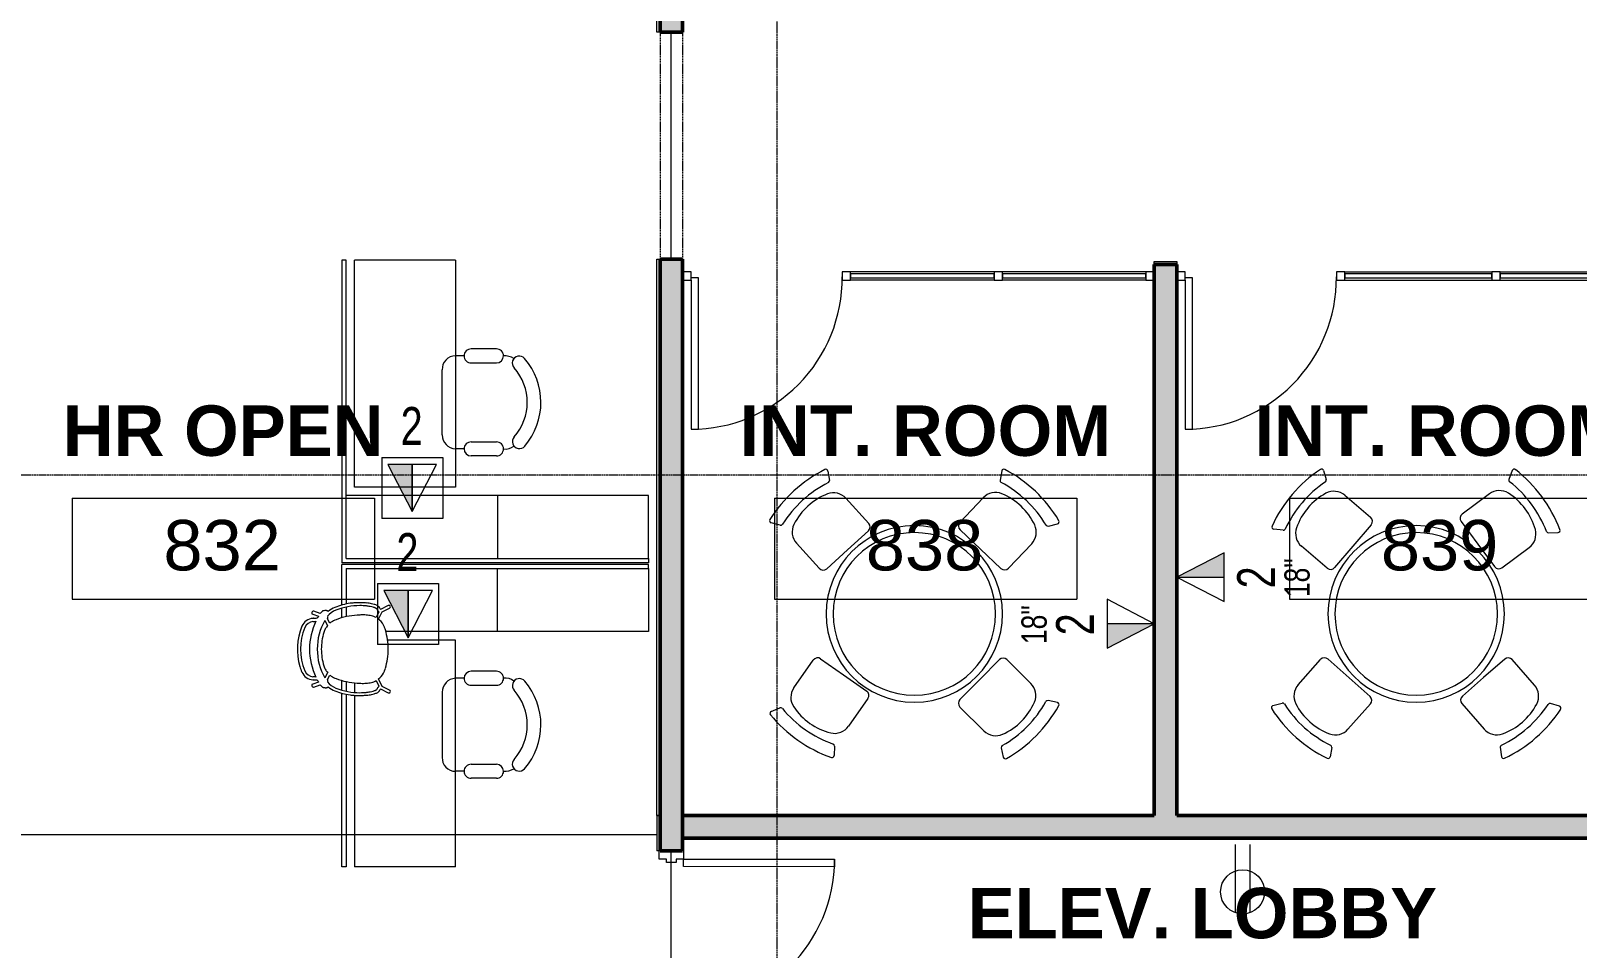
# Model space of a CAD drawing. Header units: inches. Extents: x -1205 to 1409, y -1117 to 895.
# Drawn here: x -513.1 to -144.9, y -916.2 to -698 of the extents above; entities that cross this region are included whole.
import ezdxf

# ---------------------------------------------------------------- set-up
doc = ezdxf.new("R2010")
doc.units = ezdxf.units.IN
doc.header["$MEASUREMENT"] = 0
doc.linetypes.add('Grid Line 1_4_', pattern=[0.4375, 0.25, -0.0625, 0.0625, -0.0625])
doc.linetypes.add('Overhead', pattern=[0.15625, 0.09375, -0.0625])
for name, color, linetype, lineweight in [('A-ANNO-NOTE', 131, 'Continuous', 9), ('A-AREA', 32, 'Continuous', 9), ('A-AREA-IDEN', 2, 'Continuous', 9), ('A-DOOR', 31, 'Continuous', 13), ('A-DOOR-FRAM', 31, 'Continuous', 20), ('A-GENM', 13, 'Continuous', 9), ('A-GLAZ-CURT', 52, 'Continuous', 9), ('A-GLAZ-CWMG', 51, 'Continuous', 9), ('A-WALL-PATT', 111, 'Continuous', 13), ('I-FURN', 30, 'Continuous', 9), ('I-WALL', 2, 'Continuous', 13), ('S-GRID', 1, 'Continuous', 9)]:
    doc.layers.add(name, color=color, linetype=linetype, lineweight=lineweight)
doc.styles.add('Arial_1', font='arial.ttf', dxfattribs={"width": 0.75, "height": 9})
doc.styles.add('Arial_2', font='arial.ttf', dxfattribs={"width": 0.75, "height": 6})
doc.styles.add('Arial_5', font='arial.ttf', dxfattribs={"height": 12})
doc.styles.add('Arial_B', font='arialbd.ttf', dxfattribs={"height": 12})

# ---------------------------------------------------------------- blocks, each defined once
blk = doc.blocks.new('Basic Wall _ Metal Stud - 5 3_8_ - Acoustic Plywood Face Pattern to deck - ___-2887935-8TH FLOOR TELECOM PLAN')
at = {"layer": 'I-WALL', "color": 253}
for p, q in [((-364.03, -884.74), (-363.28, -884.74)), ((-364.03, -884.74), (-364.03, -893.12)), ((-363.28, -893.12), (-364.03, -893.12)), ((-364.03, -933.12), (-363.28, -933.12)), ((-364.03, -933.12), (-364.03, -954.99)), ((-363.28, -954.99), (-364.03, -954.99))]:
    blk.add_line(p, q, dxfattribs=at)
blk = doc.blocks.new('Basic Wall _ Metal Stud - 5 3_8_ - Acoustic Plywood Face Pattern to deck - ___-2777458-8TH FLOOR TELECOM PLAN')
at = {"layer": 'I-WALL', "color": 253}
for p, q in [((-364.03, -698.31), (-364.03, -587.62)), ((-363.28, -698.31), (-364.03, -698.31)), ((-364.03, -752.31), (-363.28, -752.31)), ((-364.03, -884.74), (-364.03, -752.31)), ((-363.28, -884.74), (-364.03, -884.74))]:
    blk.add_line(p, q, dxfattribs=at)
blk = doc.blocks.new('Basic Wall _ Metal Stud - 5 3_8_ - Acoustic Plywood Face Pattern to deck - ___-2776639-8TH FLOOR TELECOM PLAN')
at = {"layer": 'I-WALL', "color": 253}
for p, q in [((-245.6, -753.62), (-245.6, -752.87)), ((-245.6, -752.87), (-240.23, -752.87)), ((-240.23, -752.87), (-240.23, -753.62))]:
    blk.add_line(p, q, dxfattribs=at)
blk = doc.blocks.new('Curtain Wall-Store Front-Sgl w swing _ Bar - Store Front Door-3130017-8TH FLOOR TELECOM PLAN')
at = {"layer": 'A-DOOR', "color": 133, "lineweight": 20}
for p, q in [((-16.25, -0.5), (-18, -0.5)), ((-18, -1), (-18, -36.5)), ((-16.25, -36.5), (-16.25, -0.5)), ((-18, -36.5), (-16.25, -36.5))]:
    blk.add_line(p, q, dxfattribs=at)
at = {"layer": 'A-DOOR', "color": 53, "lineweight": 9}
blk.add_arc((-18, -0.5), 36, 270, 0.5, dxfattribs=at)
blk = doc.blocks.new('System Panel - Glazed Centered-3571316-8TH FLOOR TELECOM PLAN')
at = {"layer": 'A-GLAZ-CURT', "color": 253, "lineweight": 13}
for p, q in [((17.08, 0.5), (-17.08, 0.5)), ((-17.08, 0.5), (-17.08, -0.5)), ((17.08, -0.5), (17.08, 0.5)), ((-17.08, -0.5), (17.08, -0.5))]:
    blk.add_line(p, q, dxfattribs=at)
blk = doc.blocks.new('Rectangular Mullion - 2_ x 2_ Office Front-3571315-8TH FLOOR TELECOM PLAN')
at = {"layer": 'A-GLAZ-CWMG', "color": 53}
for p, q in [((-283.76, -755.31), (-317.91, -755.31)), ((-283.76, -757.31), (-317.91, -757.31))]:
    blk.add_line(p, q, dxfattribs=at)
blk = doc.blocks.new('Rectangular Mullion - 2_ x 2_ Office Front-2125594-8TH FLOOR TELECOM PLAN')
at = {"layer": 'A-GLAZ-CWMG', "color": 133, "lineweight": 20}
for p, q in [((-2, 1), (0, 1)), ((-2, -1), (-2, 1)), ((0, 1), (0, -1)), ((0, -1), (-2, -1))]:
    blk.add_line(p, q, dxfattribs=at)
blk = doc.blocks.new('Rectangular Mullion - 2_ x 2_ Office Front-2815608-8TH FLOOR TELECOM PLAN')
at = {"layer": 'A-GLAZ-CWMG', "color": 133, "lineweight": 20}
for p, q in [((0, 1), (-2, 1)), ((-2, 1), (-2, -1)), ((0, -1), (0, 1)), ((-2, -1), (0, -1))]:
    blk.add_line(p, q, dxfattribs=at)
blk = doc.blocks.new('Rectangular Mullion - 2_ x 2_ Office Front-1475611-8TH FLOOR TELECOM PLAN')
at = {"layer": 'A-GLAZ-CWMG', "color": 133, "lineweight": 20}
for p, q in [((-1, 1), (1, 1)), ((-1, -1), (-1, 1)), ((1, 1), (1, -1)), ((1, -1), (-1, -1))]:
    blk.add_line(p, q, dxfattribs=at)
blk = doc.blocks.new('Single-HM Frame - ELEV_- 8_ H-3144160-8TH FLOOR TELECOM PLAN')
at = {"layer": 'A-DOOR', "color": 253}
for p, q in [((-18, 2.87), (-17.99, 38.87)), ((-17.99, 38.87), (-16.24, 38.87)), ((-16.24, 38.87), (-16.25, 2.87)), ((-16.25, 2.87), (-18, 2.87))]:
    blk.add_line(p, q, dxfattribs=at)
blk.add_arc((-18, 2.87), 36, 360, 89.99, dxfattribs=at)
at = {"layer": 'A-DOOR-FRAM', "color": 133}
for p, q in [((-20, 2.87), (-18, 2.87)), ((-18, 2.87), (-18, 1.12)), ((-18, 1.12), (-17.25, 1.12)), ((-17.25, 1.12), (-17.25, -1.12)), ((17.25, 1.12), (17.25, -1.12)), ((18, 1.12), (17.25, 1.12)), ((18, 2.87), (18, 1.12)), ((20, 2.87), (18, 2.87)), ((-18, -2.87), (-20, -2.87)), ((-18, -1.12), (-18, -2.87)), ((-17.25, -1.12), (-18, -1.12)), ((17.25, -1.12), (18, -1.12)), ((18, -1.12), (18, -2.87)), ((18, -2.87), (20, -2.87))]:
    blk.add_line(p, q, dxfattribs=at)
blk = doc.blocks.new('Opening - 56_ x 120_-4755646-8TH FLOOR TELECOM PLAN')
at = {"layer": 'A-GENM', "linetype": 'Overhead'}
for p, q in [((-27.32, 2.69), (26.68, 2.69)), ((-27.32, -2.69), (26.68, -2.69))]:
    blk.add_line(p, q, dxfattribs=at)
blk = doc.blocks.new('Table-Round - 42_ Diameter-1831111-8TH FLOOR TELECOM PLAN')
at = {"layer": 'I-FURN', "color": 53}
for radius, start, end in [(21, 360, 180), (19.35, 0, 180), (21, 180, 360), (19.35, 180, 0)]:
    blk.add_arc((0, 0), radius, start, end, dxfattribs=at)
blk = doc.blocks.new('Chair - Stool - Chair - Stool-1665594-8TH FLOOR TELECOM PLAN')
at = {"layer": 'I-FURN', "color": 53}
for p, q in [((-9.15, 8.53), (-7.93, 6.64)), ((7.92, 6.64), (9.15, 8.53)), ((-7.95, 0.85), (-7.95, -7.21)), ((7.95, -7.21), (7.95, 0.85)), ((-6.7, -8.46), (0, -8.46)), ((0, -8.46), (6.7, -8.46))]:
    blk.add_line(p, q, dxfattribs=at)
for centre, radius, start, end in [((-8.73, 8.8), 0.5, 105.5934, 213), ((0, -22.49), 32.99, 74.4066, 105.5934), ((-0.01, -19.98), 27.42, 74.3856, 105.5792), ((8.73, 8.8), 0.5, 327, 74.4066), ((-3.95, 0.85), 4, 111.1703, 180), ((-7.51, 6.92), 0.5, 213, 285.5792), ((-0.01, -9.31), 14.9, 89.9455, 111.1703), ((0.01, -9.31), 14.9, 68.8297, 90.0545), ((3.95, 0.85), 4, 360, 68.8297), ((7.51, 6.91), 0.5, 254.3856, 327), ((-6.7, -7.21), 1.25, 180, 270), ((6.7, -7.21), 1.25, 270, 360)]:
    blk.add_arc(centre, radius, start, end, dxfattribs=at)
blk = doc.blocks.new('Chair - Stool - Chair - Stool-1980147-8TH FLOOR TELECOM PLAN')
at = {"layer": 'I-FURN', "color": 53}
for p, q in [((-6.7, 8.46), (0, 8.46)), ((0, 8.46), (6.7, 8.46)), ((-7.95, -0.85), (-7.95, 7.21)), ((7.95, 7.21), (7.95, -0.85)), ((-9.15, -8.53), (-7.93, -6.64)), ((7.92, -6.64), (9.15, -8.53))]:
    blk.add_line(p, q, dxfattribs=at)
for centre, radius, start, end in [((-6.7, 7.21), 1.25, 90, 180), ((6.7, 7.21), 1.25, 0, 90), ((-3.95, -0.85), 4, 180, 248.8297), ((3.95, -0.85), 4, 291.1703, 0), ((-7.51, -6.92), 0.5, 74.4208, 147), ((-0.01, 19.98), 27.42, 254.4208, 285.6144), ((-0.01, 9.31), 14.9, 248.8297, 270.0545), ((0.01, 9.31), 14.9, 269.9455, 291.1703), ((7.51, -6.91), 0.5, 33, 105.6144), ((-8.73, -8.8), 0.5, 147, 254.4066), ((0, 22.49), 32.99, 254.4066, 285.5934), ((8.73, -8.8), 0.5, 285.5934, 33)]:
    blk.add_arc(centre, radius, start, end, dxfattribs=at)
blk = doc.blocks.new('System Panel - Glazed Centered-3487087-8TH FLOOR TELECOM PLAN')
at = {"layer": 'A-GLAZ-CURT', "color": 253, "lineweight": 13}
for p, q in [((17.5, 0.5), (-17.5, 0.5)), ((-17.5, 0.5), (-17.5, -0.5)), ((17.5, -0.5), (17.5, 0.5)), ((-17.5, -0.5), (17.5, -0.5))]:
    blk.add_line(p, q, dxfattribs=at)
blk = doc.blocks.new('Curtain Wall-Store Front-Sgl w swing _ Bar - Store Front Door-3130020-8TH FLOOR TELECOM PLAN')
at = {"layer": 'A-DOOR', "color": 133, "lineweight": 20}
for p, q in [((-16.25, -0.5), (-18, -0.5)), ((-18, -1), (-18, -36.5)), ((-16.25, -36.5), (-16.25, -0.5)), ((-18, -36.5), (-16.25, -36.5))]:
    blk.add_line(p, q, dxfattribs=at)
at = {"layer": 'A-DOOR', "color": 53, "lineweight": 9}
blk.add_arc((-18, -0.5), 36, 270, 0.5, dxfattribs=at)
blk = doc.blocks.new('Rectangular Mullion - 2_ x 2_ Office Front-3525589-8TH FLOOR TELECOM PLAN')
at = {"layer": 'A-GLAZ-CWMG', "color": 53}
for p, q in [((-163.23, -755.31), (-128.23, -755.31)), ((-163.23, -757.31), (-128.23, -757.31))]:
    blk.add_line(p, q, dxfattribs=at)
blk = doc.blocks.new('Rectangular Mullion - 2_ x 2_ Office Front-3525592-8TH FLOOR TELECOM PLAN')
at = {"layer": 'A-GLAZ-CWMG', "color": 133, "lineweight": 20}
for p, q in [((-2, 1), (0, 1)), ((-2, -1), (-2, 1)), ((0, 1), (0, -1)), ((0, -1), (-2, -1))]:
    blk.add_line(p, q, dxfattribs=at)
blk = doc.blocks.new('Rectangular Mullion - 2_ x 2_ Office Front-3525590-8TH FLOOR TELECOM PLAN')
at = {"layer": 'A-GLAZ-CWMG', "color": 133, "lineweight": 20}
for p, q in [((-1, 1), (1, 1)), ((-1, -1), (-1, 1)), ((1, 1), (1, -1)), ((1, -1), (-1, -1))]:
    blk.add_line(p, q, dxfattribs=at)
blk = doc.blocks.new('HR Workstation 8TH FLOOR - HR Workstation 8TH FLOOR-5057647-8TH FLOOR TELECOM PLAN')
at = {"layer": 'A-GENM', "color": 53}
for p, q in [((37.47, 72), (22.47, 72)), ((22.47, 72), (22.47, 0)), ((37.47, 0), (37.47, 72)), ((37.47, 72), (38.47, 72)), ((38.47, 72), (38.47, -1)), ((-12.43, 35.81), (-12.43, 29.75)), ((-9.11, 29.74), (-9.11, 35.81)), ((9.7, 29.74), (9.7, 35.8)), ((13.02, 35.81), (13.02, 29.74)), ((22.47, 36), (37.47, 36)), ((-33.53, 26), (20.47, 26)), ((-33.53, 26), (-33.53, 2)), ((-10.77, 28.08), (-10.77, 26)), ((11.36, 28.08), (11.36, 26)), ((20.47, 26), (20.47, 2)), ((8.04, 22.87), (-7.45, 22.87)), ((20.47, 2), (-33.53, 2)), ((-33.53, 0), (-33.53, -1)), ((22.47, 0), (-33.53, 0)), ((-33.53, -1), (38.47, -1)), ((37.47, 0), (22.47, 0))]:
    blk.add_line(p, q, dxfattribs=at)
for centre, radius, start, end in [((0.29, 30.49), 15.89, 49.1437, 131.054), ((-9.05, 41.22), 1.67, 131.054, 312.5429), ((0.29, 30.8), 12.33, 48.2016, 131.7984), ((9.62, 41.24), 1.67, 228.2016, 50.0859), ((-10.77, 35.81), 1.66, 89.999, 180), ((-6.84, 37.76), 3.94, 146.9517, 184.2406), ((-10.77, 35.81), 1.66, 0.0055, 89.999), ((11.36, 35.81), 1.66, 90.0156, 180.2214), ((8.13, 37.94), 3.26, 351.6396, 38.2491), ((11.36, 35.81), 1.66, 360, 90.0156), ((-10.77, 29.74), 1.66, 179.8001, 270.0001), ((-10.77, 29.74), 1.66, 269.965, 360), ((11.36, 29.74), 1.66, 180, 270.0521), ((11.36, 29.74), 1.66, 270.0521, 359.9993), ((-7.64, 26), 3.13, 180, 273.4675), ((8.04, 26.2), 3.33, 270, 356.6083)]:
    blk.add_arc(centre, radius, start, end, dxfattribs=at)
blk = doc.blocks.new('HR Workstation 8TH FLOOR - HR Workstation 8TH FLOOR-5061060-8TH FLOOR TELECOM PLAN')
at = {"layer": 'A-GENM', "color": 53}
for p, q in [((-33.53, 1), (7.82, 1)), ((-33.53, 0), (-33.53, 1)), ((7.6, 0), (-33.53, 0)), ((10.58, 0), (8.32, 0)), ((8.57, 1), (10.88, 1)), ((25.73, 1), (28.04, 1)), ((28.29, 0), (26.03, 0)), ((28.79, 1), (38.47, 1)), ((37.47, 0), (29.01, 0)), ((37.47, 0), (37.47, -72)), ((38.47, -72), (38.47, 1)), ((7.31, -2), (-33.53, -2)), ((-33.53, -26), (-33.53, -2)), ((10.3, -2), (8.03, -2)), ((20.47, -26), (20.47, -9.86)), ((22.47, -72), (22.47, -9.43)), ((8.04, -22.87), (-7.45, -22.87)), ((-33.53, -26), (20.47, -26)), ((-10.77, -28.08), (-10.77, -26)), ((11.36, -28.08), (11.36, -26)), ((-12.43, -35.81), (-12.43, -29.75)), ((-9.11, -29.74), (-9.11, -35.81)), ((9.7, -29.74), (9.7, -35.8)), ((13.02, -35.81), (13.02, -29.74)), ((22.47, -36), (37.47, -36)), ((37.47, -72), (22.47, -72)), ((37.47, -72), (38.47, -72))]:
    blk.add_line(p, q, dxfattribs=at)
for centre, radius, start, end in [((-7.64, -26), 3.13, 86.5325, 180), ((8.04, -26.2), 3.33, 3.3917, 90), ((-10.77, -29.74), 1.66, 89.9999, 180.1999), ((-10.77, -29.74), 1.66, 0, 90.035), ((11.36, -29.74), 1.66, 89.9479, 180), ((11.36, -29.74), 1.66, 0.0007, 89.9479), ((-10.77, -35.81), 1.66, 180, 270.001), ((-10.77, -35.81), 1.66, 270.001, 359.9945), ((11.36, -35.81), 1.66, 179.7786, 269.9844), ((11.36, -35.81), 1.66, 269.9844, 0), ((-6.84, -37.76), 3.94, 175.7594, 213.0483), ((-9.05, -41.22), 1.67, 47.4571, 228.946), ((0.29, -30.8), 12.33, 228.2016, 311.7984), ((9.62, -41.24), 1.67, 309.9141, 131.7984), ((8.13, -37.94), 3.26, 321.7509, 8.3604), ((0.29, -30.49), 15.89, 228.946, 310.8563)]:
    blk.add_arc(centre, radius, start, end, dxfattribs=at)
blk = doc.blocks.new('HermanMiller_Collection_Forcina_Chair - Arms-4321866-8TH FLOOR TELECOM PLAN')
at = {"layer": 'I-FURN'}
for p, q in [((-9.38, 8.3), (-8.02, 7.84)), ((-7.61, 8.49), (-9.14, 9.01)), ((-8.25, 7.43), (-8.36, 7.42)), ((-5.7, 8.98), (-5.84, 9.1)), ((6.38, 8.85), (5.7, 7.5)), ((6.3, 7.1), (7.18, 8.87)), ((8.59, 10.37), (6.76, 9.46)), ((7.18, 8.87), (8.9, 9.74)), ((-9.34, 6.58), (-9.17, 6.59)), ((-6.51, 6.85), (-5.84, 5.64)), ((-6.14, 5.22), (-6.19, 5.16)), ((-5.32, 6.16), (-5.9, 7.22)), ((-9.17, -6.59), (-9.34, -6.58)), ((-5.84, -5.64), (-6.51, -6.85)), ((-6.19, -5.16), (-6.14, -5.22)), ((-5.9, -7.22), (-5.32, -6.16)), ((7.18, -8.87), (6.3, -7.1)), ((-8.02, -7.84), (-9.38, -8.3)), ((-9.14, -9.01), (-7.61, -8.49)), ((-8.36, -7.42), (-8.25, -7.43)), ((-5.84, -9.1), (-5.7, -8.98)), ((5.7, -7.5), (6.38, -8.85)), ((6.76, -9.46), (8.59, -10.37)), ((8.9, -9.74), (7.18, -8.87))]:
    blk.add_line(p, q, dxfattribs=at)
for centre, radius, start, end in [((-9.27, 8.65), 0.37, 164.4992, 180.0074), ((-9.26, 8.66), 0.38, 180.2697, 251.6632), ((-9.27, 8.65), 0.377, 71.0068, 164.0771), ((-13.16, 53.06), 45.89, 274.9049, 275.9992), ((5.25, 0), 15.4, 149.4219, 151.1582), ((-5.72, 7.2), 2.29, 134.9422, 145.5277), ((-6.17, 7.64), 1.66, 127.0442, 134.8826), ((-6.46, 8.03), 1.17, 121.2466, 126.8902), ((-6.63, 8.29), 0.859, 115.9671, 121.1694), ((-6.72, 8.49), 0.637, 109.555, 115.9193), ((-6.78, 8.64), 0.475, 104.1411, 109.3555), ((-6.25, 6.56), 2.62, 96.3773, 104.1411), ((-6.32, 7.18), 2, 88.0542, 96.3569), ((-6.31, 7.67), 1.51, 78.039, 88.0418), ((-6.26, 7.92), 1.26, 72.7531, 77.7715), ((-5.93, 8.99), 0.139, 50.9052, 72.8834), ((-1.95, 4.49), 5.15, 111.7508, 139.8334), ((-6.25, 7.51), 0.473, 10.083, 38.249), ((-6.22, 7.53), 0.437, 335.8136, 359.0768), ((-6.2, 7.53), 0.413, 359.6819, 9.9178), ((-1.94, 4.46), 5.88, 111.7831, 129.8326), ((1.82, -5), 16.07, 98.154, 111.7112), ((1.82, -4.97), 15.33, 90.0079, 111.7225), ((2.13, -8.5), 16.61, 93.3227, 111.0269), ((1.02, 0.43), 10.58, 93.4173, 98.0295), ((1.32, -4.4), 15.41, 91.4432, 93.4563), ((1.56, -13.7), 24.72, 89.9015, 91.4459), ((2.92, -20.16), 28.3, 91.7935, 93.5369), ((1.54, -31.39), 42.41, 88.7959, 89.9126), ((1.81, -4.97), 15.33, 84.1541, 89.9979), ((2.48, -5.01), 13.15, 86.3303, 91.973), ((0.88, -63.4), 74.42, 88.0202, 88.807), ((2.83, 0.41), 7.71, 76.7984, 86.3506), ((2.29, -0.37), 10.7, 79.2582, 84.1859), ((2.3, -0.26), 11.3, 78.1107, 84.1891), ((2.79, 2.14), 8.14, 74.2138, 79.3775), ((3.68, 3.85), 4.17, 60.9354, 77.3158), ((2.87, 2.46), 8.52, 73.9509, 78.0435), ((3.57, 4.95), 5.23, 70.2233, 74.1458), ((3.64, 5.15), 5.72, 69.5867, 73.9167), ((4.23, 6.76), 3.3, 66.3292, 70.2954), ((4.74, 7.92), 2.03, 61.2137, 66.4721), ((4.38, 7.14), 3.6, 63.6746, 69.66), ((5.18, 8.71), 1.12, 56.3749, 61.2863), ((5.43, 9.09), 0.676, 50.4127, 56.3504), ((5.72, 9.44), 0.217, 41.092, 51.2945), ((9.77, 11.16), 4.19, 202.0889, 202.7232), ((8.81, 10.74), 3.14, 202.5131, 206.5317), ((5.24, 8.83), 1.71, 52.2846, 64.3908), ((7.79, 10.23), 2.01, 206.4467, 212.2054), ((7.32, 9.94), 1.45, 212.1544, 219.6171), ((6.98, 9.65), 1, 219.6781, 226.1241), ((5.66, 9.39), 1, 39.3027, 51.9201), ((6.83, 9.49), 0.784, 225.6298, 234.5632), ((5.92, 9.61), 0.665, 22.4582, 38.8571), ((8.32, 10.57), 1.92, 201.8028, 210.6853), ((7.92, 10.33), 1.45, 210.7304, 217.2116), ((8.75, 10.06), 0.354, 0.1671, 117.0274), ((8.74, 10.06), 0.357, 296.6076, 359.8822), ((1.11, 0), 14.17, 157.3839, 196.9624), ((1.11, 0), 13.42, 157.3935, 202.5826), ((-9.13, 4.25), 3.08, 94.4686, 157.1972), ((-9.13, 4.25), 2.33, 95.0863, 157.1402), ((5.25, 0), 15.4, 154.4868, 180.0059), ((-8.64, -1.11), 8.47, 93.9857, 94.9344), ((-13.38, 55.6), 49.19, 274.914, 275.5135), ((5.27, 0.05), 13.59, 149.9993, 180.2062), ((5.59, -0.02), 12.94, 162.1513, 179.9298), ((0.05, 1.76), 7.13, 158.0806, 162.0921), ((-2.39, 2.75), 4.5, 147.6722, 158.2373), ((-2.51, 2.89), 4.31, 140.4305, 147.2471), ((-6.26, 7.54), 0.476, 317.8593, 336.3822), ((-2.51, 2.89), 4.31, 124.6672, 130.5922), ((-2.43, 2.67), 4.54, 115.9918, 124.0564), ((-1.55, 0.91), 6.51, 110.5021, 116.1317), ((3.68, 3.85), 4.17, 47.8457, 51.0965), ((8.1, 8.75), 2.43, 227.8927, 228.7836), ((3.69, 3.7), 4.27, 20.9174, 48.87), ((1.48, 2.81), 6.66, 19.2798, 21.2757), ((-2.32, 1.51), 10.67, 16.6665, 19.1578), ((-7.16, 0), 15.74, 359.9912, 16.8506), ((5.25, 0), 15.4, 179.9941, 205.5132), ((5.59, 0.02), 12.94, 180.0702, 197.8487), ((-7.16, 0), 15.74, 343.1494, 0.0088), ((5.27, -0.05), 13.59, 179.7938, 210.0007), ((-0.15, -0.45), 12.84, 196.7062, 202.9392), ((-9.13, -4.25), 3.08, 202.8028, 265.5314), ((-9.13, -4.25), 2.33, 202.8598, 264.9137), ((-8.64, 1.11), 8.47, 265.0656, 266.0143), ((-13.16, -53.06), 45.89, 84.0008, 85.0951), ((-13.38, -55.6), 49.19, 84.4865, 85.086), ((0.05, -1.76), 7.13, 197.9079, 201.9194), ((-2.39, -2.75), 4.5, 201.7627, 212.3278), ((-2.51, -2.89), 4.31, 212.7529, 219.5695), ((-6.26, -7.54), 0.476, 23.6178, 42.1407), ((-6.22, -7.53), 0.437, 0.9232, 24.1864), ((-2.51, -2.89), 4.31, 229.4078, 235.3328), ((-2.43, -2.67), 4.54, 235.9436, 244.0082), ((-1.55, -0.91), 6.51, 243.8683, 249.4979), ((2.13, 8.5), 16.61, 248.9731, 266.6773), ((3.68, -3.85), 4.17, 308.9035, 312.1543), ((8.1, -8.75), 2.43, 131.2164, 132.1073), ((3.69, -3.7), 4.27, 311.13, 339.0826), ((1.48, -2.81), 6.66, 338.7243, 340.7202), ((-2.32, -1.51), 10.67, 340.8422, 343.3335), ((-9.26, -8.66), 0.38, 108.3368, 179.7303), ((-9.27, -8.65), 0.37, 179.9926, 195.5008), ((-9.27, -8.65), 0.377, 195.9229, 288.9932), ((5.25, 0), 15.4, 208.8418, 210.5781), ((-5.72, -7.2), 2.29, 214.4723, 225.0578), ((-6.17, -7.64), 1.66, 225.1174, 232.9558), ((-6.46, -8.03), 1.17, 233.1098, 238.7534), ((-6.63, -8.29), 0.859, 238.8306, 244.0329), ((-6.72, -8.49), 0.637, 244.0807, 250.445), ((-6.78, -8.64), 0.475, 250.6445, 255.8589), ((-6.25, -6.56), 2.62, 255.8589, 263.6227), ((-6.32, -7.18), 2, 263.6431, 271.9458), ((-6.31, -7.67), 1.51, 271.9582, 281.961), ((-6.26, -7.92), 1.26, 282.2285, 287.2469), ((-5.93, -8.99), 0.139, 287.1166, 309.0948), ((-6.25, -7.51), 0.473, 321.751, 349.917), ((-1.95, -4.49), 5.15, 220.1666, 248.2492), ((-6.2, -7.53), 0.413, 350.0822, 0.3181), ((-1.94, -4.46), 5.88, 230.1674, 248.2169), ((1.82, 5), 16.07, 248.2888, 261.846), ((1.82, 4.97), 15.33, 248.2775, 269.9921), ((1.02, -0.43), 10.58, 261.9705, 266.5827), ((1.32, 4.4), 15.41, 266.5437, 268.5568), ((1.56, 13.7), 24.72, 268.5541, 270.0985), ((2.92, 20.16), 28.3, 266.4631, 268.2065), ((1.54, 31.39), 42.41, 270.0874, 271.2041), ((1.81, 4.97), 15.33, 270.0021, 275.8459), ((2.48, 5.01), 13.15, 268.027, 273.6697), ((0.88, 63.4), 74.42, 271.193, 271.9798), ((2.83, -0.41), 7.71, 273.6494, 283.2016), ((2.29, 0.37), 10.7, 275.8141, 280.7418), ((2.3, 0.26), 11.3, 275.8109, 281.8893), ((2.79, -2.14), 8.14, 280.6225, 285.7862), ((3.68, -3.85), 4.17, 282.6842, 299.0646), ((2.87, -2.46), 8.52, 281.9565, 286.0491), ((3.57, -4.95), 5.23, 285.8542, 289.7767), ((3.64, -5.15), 5.72, 286.0833, 290.4133), ((4.23, -6.76), 3.3, 289.7046, 293.6708), ((4.74, -7.92), 2.03, 293.5279, 298.7863), ((4.38, -7.14), 3.6, 290.34, 296.3254), ((5.18, -8.71), 1.12, 298.7137, 303.6251), ((5.43, -9.09), 0.676, 303.6496, 309.5873), ((5.72, -9.44), 0.217, 308.7055, 318.908), ((9.77, -11.16), 4.19, 157.2768, 157.9111), ((8.81, -10.74), 3.14, 153.4683, 157.4869), ((5.24, -8.83), 1.71, 295.6092, 307.7154), ((7.79, -10.23), 2.01, 147.7946, 153.5533), ((7.32, -9.94), 1.45, 140.3829, 147.8456), ((6.98, -9.65), 1, 133.8759, 140.3219), ((6.83, -9.49), 0.784, 125.4368, 134.3702), ((5.66, -9.39), 1, 308.0799, 320.6973), ((5.92, -9.61), 0.665, 321.1429, 337.5418), ((8.32, -10.57), 1.92, 149.3147, 158.1972), ((7.92, -10.33), 1.45, 142.7884, 149.2696), ((8.75, -10.06), 0.354, 242.9726, 359.8329), ((8.74, -10.06), 0.357, 0.1178, 63.3924)]:
    blk.add_arc(centre, radius, start, end, dxfattribs=at)
blk = doc.blocks.new('18433_1 - AEO NY - CENTRAL_rvt-1-8TH FLOOR TELECOM PLAN')
at = {"layer": 'A-WALL-PATT', "lineweight": 5}
h = blk.add_hatch(color=9, dxfattribs=at)
h.paths.add_polyline_path([(-357.91, -884.74), (-357.91, -752.31), (-363.28, -752.31), (-363.28, -884.74)], flags=0)
h.paths.add_polyline_path([(-357.91, -698.31), (-357.91, -587.62), (-363.28, -587.62), (-363.28, -698.31)], flags=0)
h = blk.add_hatch(color=9, dxfattribs=at)
h.paths.add_polyline_path([(188.77, -758.99), (188.77, -753.62), (156.02, -753.62), (156.02, -758.99), (178.6, -758.99)], flags=0)
h.paths.add_polyline_path([(44.02, -758.99), (44.02, -753.62), (38.65, -753.62), (38.65, -758.99)], flags=0)
h.paths.add_polyline_path([(-120.85, -758.99), (-120.85, -753.62), (-126.23, -753.62), (-126.23, -758.99)], flags=0)
h.paths.add_polyline_path([(-240.23, -758.99), (-240.23, -753.62), (-245.6, -753.62), (-245.6, -758.99)], flags=0)
at = {"layer": 'A-WALL-PATT'}
for points in [[(-240.23, -884.74), (-240.23, -758.99), (-245.6, -758.99), (-245.6, -884.74)], [(-91.23, -890.12), (-85.85, -890.12), (-85.85, -884.74), (-357.91, -884.74), (-357.91, -890.12), (-130.77, -890.12)]]:
    blk.add_hatch(color=253, dxfattribs=at).paths.add_polyline_path(points, flags=0)
at = {"layer": 'A-WALL-PATT', "lineweight": 5}
h = blk.add_hatch(color=9, dxfattribs=at)
h.paths.add_polyline_path([(-363.28, -954.99), (-357.91, -954.99), (-357.91, -933.12), (-363.28, -933.12), (-363.28, -933.83)], flags=0)
h.paths.add_polyline_path([(-357.91, -893.12), (-357.91, -884.74), (-363.28, -884.74), (-363.28, -893.12)], flags=0)
at = {"layer": 'A-ANNO-NOTE', "color": 53}
for p, q in [((-226.31, -891.62), (-226.31, -907.82)), ((-222.82, -891.62), (-222.82, -907.82))]:
    blk.add_line(p, q, dxfattribs=at)
blk.add_circle((-224.56, -902.87), 5.25, dxfattribs=at)
at = {"layer": 'A-AREA', "color": 53}
for p, q in [((-360.6, -752.31), (-360.6, -698.31)), ((-364.03, -889.31), (-516.16, -889.31)), ((-360.6, -933.12), (-360.6, -893.12))]:
    blk.add_line(p, q, dxfattribs=at)
at = {"layer": 'I-WALL', "color": 213, "lineweight": 50}
for p, q in [((-363.28, -587.62), (-363.28, -698.31)), ((-357.91, -698.31), (-357.91, -587.62)), ((-363.28, -698.31), (-357.91, -698.31)), ((-357.91, -752.31), (-363.28, -752.31)), ((-363.28, -752.31), (-363.28, -884.74)), ((-357.91, -884.74), (-357.91, -752.31)), ((-240.23, -753.62), (-245.6, -753.62)), ((-245.6, -753.62), (-245.6, -758.99)), ((-240.23, -758.99), (-240.23, -753.62)), ((-245.6, -758.99), (-245.6, -884.74)), ((-240.23, -884.74), (-240.23, -758.99)), ((-363.28, -884.74), (-363.28, -893.12)), ((-357.91, -893.12), (-357.91, -884.74)), ((-245.6, -884.74), (-357.91, -884.74)), ((-357.91, -884.74), (-357.91, -890.12)), ((-126.23, -884.74), (-240.23, -884.74)), ((-357.91, -890.12), (-91.23, -890.12)), ((-363.28, -893.12), (-357.91, -893.12))]:
    blk.add_line(p, q, dxfattribs=at)
at = {"layer": 'S-GRID', "linetype": 'Grid Line 1_4_'}
for p, q in [((-335.48, -529.37), (-335.48, -1087.29)), ((444.9, -803.74), (-904.42, -803.74))]:
    blk.add_line(p, q, dxfattribs=at)
at = {"color": 53, "lineweight": 9}
for name, p in [('Basic Wall _ Metal Stud - 5 3_8_ - Acoustic Plywood Face Pattern to deck - ___-2777458-8TH FLOOR TELECOM PLAN', (0, 0)), ('Basic Wall _ Metal Stud - 5 3_8_ - Acoustic Plywood Face Pattern to deck - ___-2776639-8TH FLOOR TELECOM PLAN', (0, 0)), ('Curtain Wall-Store Front-Sgl w swing _ Bar - Store Front Door-3130017-8TH FLOOR TELECOM PLAN', (-337.91, -756.31)), ('Rectangular Mullion - 2_ x 2_ Office Front-3571315-8TH FLOOR TELECOM PLAN', (0, 0)), ('System Panel - Glazed Centered-3571316-8TH FLOOR TELECOM PLAN', (-300.83, -756.31)), ('Rectangular Mullion - 2_ x 2_ Office Front-3571315-8TH FLOOR TELECOM PLAN', (36.15, 0)), ('System Panel - Glazed Centered-3571316-8TH FLOOR TELECOM PLAN', (-264.68, -756.31)), ('Curtain Wall-Store Front-Sgl w swing _ Bar - Store Front Door-3130020-8TH FLOOR TELECOM PLAN', (-220.23, -756.31)), ('Rectangular Mullion - 2_ x 2_ Office Front-3525589-8TH FLOOR TELECOM PLAN', (-37, 0)), ('Rectangular Mullion - 2_ x 2_ Office Front-3525589-8TH FLOOR TELECOM PLAN', (0, 0)), ('Table-Round - 42_ Diameter-1831111-8TH FLOOR TELECOM PLAN', (-302.73, -836.74)), ('Table-Round - 42_ Diameter-1831111-8TH FLOOR TELECOM PLAN', (-183.23, -836.74)), ('HermanMiller_Collection_Forcina_Chair - Arms-4321866-8TH FLOOR TELECOM PLAN', (-436.6, -845.12)), ('Basic Wall _ Metal Stud - 5 3_8_ - Acoustic Plywood Face Pattern to deck - ___-2887935-8TH FLOOR TELECOM PLAN', (0, 0))]:
    blk.add_blockref(name, p, dxfattribs=at)
for name, p, rotation in [('Opening - 56_ x 120_-4755646-8TH FLOOR TELECOM PLAN', (-360.6, -725.63), 269.9999999999999), ('HR Workstation 8TH FLOOR - HR Workstation 8TH FLOOR-5057647-8TH FLOOR TELECOM PLAN', (-438.03, -786.12), 269.9999999999997), ('Rectangular Mullion - 2_ x 2_ Office Front-2815608-8TH FLOOR TELECOM PLAN', (-357.91, -756.31), 180), ('System Panel - Glazed Centered-3487087-8TH FLOOR TELECOM PLAN', (-182.73, -756.31), 180), ('System Panel - Glazed Centered-3487087-8TH FLOOR TELECOM PLAN', (-145.73, -756.31), 180), ('Chair - Stool - Chair - Stool-1980147-8TH FLOOR TELECOM PLAN', (-324.33, -815.21), 222.2730577585799), ('Chair - Stool - Chair - Stool-1665594-8TH FLOOR TELECOM PLAN', (-281.14, -815.19), 316.5182144201858), ('Chair - Stool - Chair - Stool-1980147-8TH FLOOR TELECOM PLAN', (-204.74, -815.12), 229.5589388667501), ('Chair - Stool - Chair - Stool-1665594-8TH FLOOR TELECOM PLAN', (-161.75, -815.07), 306.5706148186097), ('HR Workstation 8TH FLOOR - HR Workstation 8TH FLOOR-5061060-8TH FLOOR TELECOM PLAN', (-438.03, -863.42), 89.99999999999962), ('Chair - Stool - Chair - Stool-1980147-8TH FLOOR TELECOM PLAN', (-324.42, -858.2), 324.9999999999987), ('Chair - Stool - Chair - Stool-1665594-8TH FLOOR TELECOM PLAN', (-281.16, -858.32), 225.2568412732181), ('Chair - Stool - Chair - Stool-1980147-8TH FLOOR TELECOM PLAN', (-204.84, -858.27), 318.3139223777997), ('Chair - Stool - Chair - Stool-1665594-8TH FLOOR TELECOM PLAN', (-161.61, -858.27), 221.0848231671556), ('Single-HM Frame - ELEV_- 8_ H-3144160-8TH FLOOR TELECOM PLAN', (-360.6, -913.12), 270)]:
    blk.add_blockref(name, p, dxfattribs=dict(at, rotation=rotation))
at = {"color": 53, "lineweight": 9, "extrusion": (0, 0, -1), "rotation": 180}
for name, p in [('Rectangular Mullion - 2_ x 2_ Office Front-1475611-8TH FLOOR TELECOM PLAN', (318.91, -756.31)), ('Rectangular Mullion - 2_ x 2_ Office Front-1475611-8TH FLOOR TELECOM PLAN', (282.76, -756.31)), ('Rectangular Mullion - 2_ x 2_ Office Front-2125594-8TH FLOOR TELECOM PLAN', (245.6, -756.31))]:
    blk.add_blockref(name, p, dxfattribs=at)
at = {"color": 53, "lineweight": 9, "extrusion": (0, 0, -1)}
for name, p in [('Rectangular Mullion - 2_ x 2_ Office Front-3525592-8TH FLOOR TELECOM PLAN', (240.23, -756.31)), ('Rectangular Mullion - 2_ x 2_ Office Front-3525590-8TH FLOOR TELECOM PLAN', (201.23, -756.31)), ('Rectangular Mullion - 2_ x 2_ Office Front-3525590-8TH FLOOR TELECOM PLAN', (164.23, -756.31))]:
    blk.add_blockref(name, p, dxfattribs=at)
blk = doc.blocks.new('Room Tag - Room Tag-84095-8TH FLOOR TELECOM PLAN')
at = {"layer": 'A-AREA-IDEN'}
for p, q in [((-0.375, -0.0625), (-0.375, -0.3125)), ((-0.375, -0.0625), (0.375, -0.0625)), ((0.375, -0.0625), (0.375, -0.3125)), ((-0.375, -0.3125), (0.375, -0.3125))]:
    blk.add_line(p, q, dxfattribs=at)

msp = doc.modelspace()

# ---------------------------------------------------------------- block references
at = {"lineweight": 5}
msp.add_blockref('18433_1 - AEO NY - CENTRAL_rvt-1-8TH FLOOR TELECOM PLAN', (0, 0), dxfattribs=at)

# ---------------------------------------------------------------- next in the draw order: hatches: boundary and pattern name
at = {"layer": 'A-ANNO-NOTE'}
for points in [[(-422.28, -812.4), (-422.28, -801.15), (-428.09, -801.15)], [(-228.98, -828.01), (-228.98, -822.2), (-240.23, -828.01)], [(-423.28, -842.4), (-423.28, -831.15), (-429.09, -831.15), (-426.05, -837.04)], [(-256.85, -844.86), (-245.6, -839.06), (-256.85, -839.06)]]:
    msp.add_hatch(color=256, dxfattribs=at).paths.add_polyline_path(points, flags=0)

# ---------------------------------------------------------------- next in the draw order: linework, layer by layer
for p, q in [((-429.53, -799.51), (-429.53, -814)), ((-429.53, -799.51), (-415.04, -799.51)), ((-422.28, -801.15), (-428.09, -801.15)), ((-428.09, -801.15), (-422.28, -812.4)), ((-422.28, -812.4), (-422.28, -801.15)), ((-422.28, -801.15), (-422.28, -812.4)), ((-415.04, -799.51), (-415.04, -814)), ((-415.04, -814), (-429.53, -814)), ((-228.98, -822.2), (-240.23, -828.01)), ((-228.98, -828.01), (-228.98, -822.2)), ((-240.23, -828.01), (-228.98, -828.01)), ((-430.53, -829.51), (-430.53, -844)), ((-430.53, -829.51), (-416.04, -829.51)), ((-423.28, -831.15), (-429.09, -831.15)), ((-429.09, -831.15), (-423.28, -842.4)), ((-423.28, -842.4), (-423.28, -831.15)), ((-423.28, -831.15), (-423.28, -842.4)), ((-416.04, -829.51), (-416.04, -844)), ((-245.6, -839.06), (-256.85, -839.06)), ((-256.85, -839.06), (-256.85, -844.86)), ((-256.85, -844.86), (-245.6, -839.06)), ((-416.04, -844), (-430.53, -844))]:
    msp.add_line(p, q, dxfattribs=at)
at = {"layer": 'A-ANNO-NOTE', "lineweight": 20}
for p, q in [((-428.09, -801.15), (-422.28, -812.4)), ((-416.48, -801.15), (-428.09, -801.15)), ((-422.28, -812.4), (-416.48, -801.15)), ((-228.98, -822.2), (-240.23, -828.01)), ((-228.98, -833.81), (-228.98, -822.2)), ((-240.23, -828.01), (-228.98, -833.81)), ((-429.09, -831.15), (-423.28, -842.4)), ((-417.48, -831.15), (-429.09, -831.15)), ((-423.28, -842.4), (-417.48, -831.15)), ((-256.85, -833.25), (-256.85, -844.86)), ((-245.6, -839.06), (-256.85, -833.25)), ((-256.85, -844.86), (-245.6, -839.06))]:
    msp.add_line(p, q, dxfattribs=at)

# ---------------------------------------------------------------- next in the draw order: block references
at = {"layer": 'A-AREA-IDEN', "xscale": 95.99999999999994, "yscale": 95.99999999999994, "zscale": 95.99999999999994}
for p in [(-467.27, -803.2), (-300.01, -803.2), (-177.36, -803.2)]:
    msp.add_blockref('Room Tag - Room Tag-84095-8TH FLOOR TELECOM PLAN', p, dxfattribs=at)

# ---------------------------------------------------------------- next in the draw order: texts
at = {"layer": 'A-ANNO-NOTE', "char_height": 9, "width": 6.363, "attachment_point": 1, "style": 'Arial_1'}
for insert in [(-425.06, -787.51), (-426.06, -817.51)]:
    msp.add_mtext('2', dxfattribs=dict(at, insert=insert))
at = {"layer": 'A-ANNO-NOTE', "attachment_point": 1, "rotation": 90}
for s, insert, char_height, width, style in [('18"', (-214.61, -832.74), 6, 11.3625, 'Arial_2'), ('2', (-225.86, -830.67), 9, 6.363, 'Arial_1'), ('18"', (-277.23, -843.91), 6, 11.3625, 'Arial_2'), ('2', (-268.98, -841.84), 9, 6.363, 'Arial_1')]:
    msp.add_mtext(s, dxfattribs=dict(at, insert=insert, char_height=char_height, width=width, style=style))
at = {"layer": 'A-AREA-IDEN', "char_height": 12, "attachment_point": 1}
for s, insert, width, style in [('HR OPEN', (-505.51, -787.13), 92.415, 'Arial_B'), ('INT. ROOM', (-344.37, -787.13), 107.262, 'Arial_B'), ('INT. ROOM', (-221.72, -787.13), 107.262, 'Arial_B'), ('832', (-481.55, -814.38), 33.633, 'Arial_5'), ('838', (-314.29, -814.38), 33.633, 'Arial_5'), ('839', (-191.64, -814.38), 33.633, 'Arial_5'), ('ELEV. LOBBY', (-290.01, -901.92), 135.441, 'Arial_B')]:
    msp.add_mtext(s, dxfattribs=dict(at, insert=insert, width=width, style=style))

doc.saveas('drawing.dxf')
